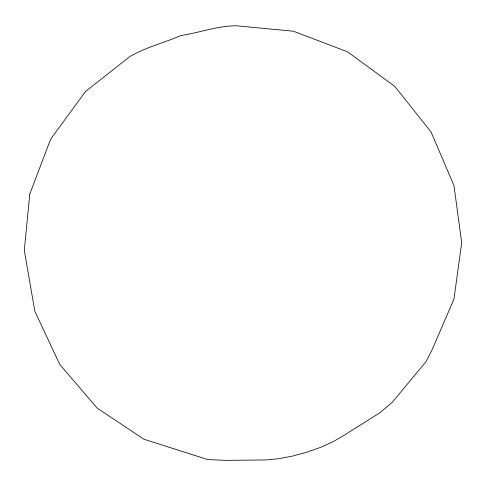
<?xml version="1.0" encoding="UTF-8"?>
<svg xmlns="http://www.w3.org/2000/svg" width="486" height="486" viewBox="0 0 486 486"><rect width="100%" height="100%" fill="white"/><g stroke="black" fill="none" stroke-linecap="round" stroke-linejoin="round"><path stroke-width="0.73" d="M29.81 193.969L24.3 250.448L34.828 311.168L59.705 364.385L97.151 408.094L143.905 439.223L207.783 459.58L226.245 460.37L266.067 459.926L278.308 458.784L292.214 456.16L306.702 452.235L320.657 447.327L332.983 441.804L342.77 436.118L379.821 412.796L392.032 402.56L425.918 361.754L431.659 350.74L453.948 299.182L461.7 242.757L453.979 185.591L431.106 132.052L394.705 86.289L347.587 51.838L293.435 31.232L236.451 25.788C217.588 25.764 199.412 32.756 180.883 35.545C164.068 42.841 145.873 47.251 129.956 56.51L85.56 91.435L51.395 138.145L50.094 140.661L29.81 193.969"/></g></svg>
